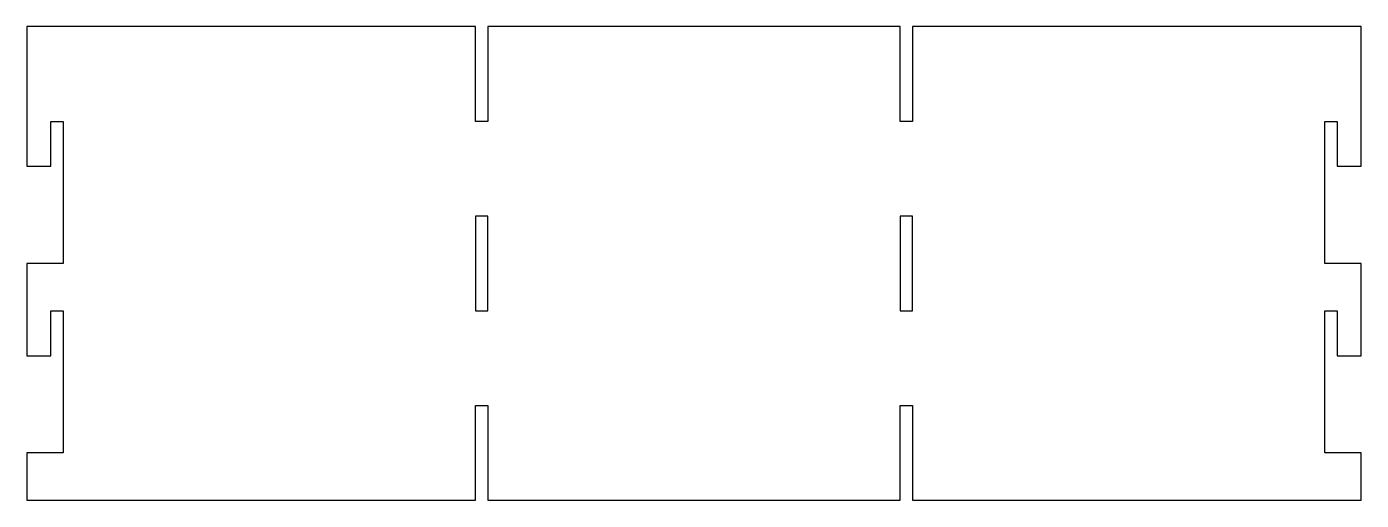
# Model space of a CAD drawing. Extents: x -959 to 141, y -394 to -4.
import ezdxf

# ---------------------------------------------------------------- set-up
doc = ezdxf.new("R2010")
doc.units = 0
doc.layers.get('0').update_dxf_attribs({"linetype": 'CONTINUOUS'})

msp = doc.modelspace()

# ---------------------------------------------------------------- linework, layer by layer
at = {"color": 7, "linetype": 'CONTINUOUS'}
for p, q in [((-958.5, -3.8), (-958.5, -118.8)), ((-588.5, -3.8), (-958.5, -3.8)), ((-588.5, -81.8), (-588.5, -3.8)), ((-238.5, -3.8), (-578.5, -3.8)), ((-578.5, -3.8), (-578.5, -81.8)), ((-238.5, -81.8), (-238.5, -3.8)), ((141.5, -3.8), (-228.5, -3.8)), ((-228.5, -3.8), (-228.5, -81.8)), ((141.5, -118.8), (141.5, -3.8)), ((-938.5, -118.8), (-938.5, -81.8)), ((-938.5, -81.8), (-928.5, -81.8)), ((-928.5, -81.8), (-928.5, -198.8)), ((-578.5, -81.8), (-588.5, -81.8)), ((-228.5, -81.8), (-238.5, -81.8)), ((111.5, -198.8), (111.5, -81.8)), ((111.5, -81.8), (121.5, -81.8)), ((121.5, -81.8), (121.5, -118.8)), ((-958.5, -118.8), (-938.5, -118.8)), ((121.5, -118.8), (141.5, -118.8)), ((-588.5, -159.8), (-588.5, -237.8)), ((-578.5, -159.8), (-588.5, -159.8)), ((-578.5, -237.8), (-578.5, -159.8)), ((-238.5, -159.8), (-238.5, -237.8)), ((-228.5, -159.8), (-238.5, -159.8)), ((-228.5, -237.8), (-228.5, -159.8)), ((-928.5, -198.8), (-958.5, -198.8)), ((-958.5, -198.8), (-958.5, -274.8)), ((141.5, -198.8), (111.5, -198.8)), ((141.5, -274.8), (141.5, -198.8)), ((-938.5, -274.8), (-938.5, -237.8)), ((-938.5, -237.8), (-928.5, -237.8)), ((-928.5, -237.8), (-928.5, -354.8)), ((-588.5, -237.8), (-578.5, -237.8)), ((-238.5, -237.8), (-228.5, -237.8)), ((111.5, -354.8), (111.5, -237.8)), ((111.5, -237.8), (121.5, -237.8)), ((121.5, -237.8), (121.5, -274.8)), ((-958.5, -274.8), (-938.5, -274.8)), ((121.5, -274.8), (141.5, -274.8)), ((-588.5, -393.8), (-588.5, -315.8)), ((-588.5, -315.8), (-578.5, -315.8)), ((-578.5, -315.8), (-578.5, -393.8)), ((-238.5, -393.8), (-238.5, -315.8)), ((-238.5, -315.8), (-228.5, -315.8)), ((-228.5, -315.8), (-228.5, -393.8)), ((-928.5, -354.8), (-958.5, -354.8)), ((-958.5, -354.8), (-958.5, -393.8)), ((141.5, -354.8), (111.5, -354.8)), ((141.5, -393.8), (141.5, -354.8)), ((-958.5, -393.8), (-588.5, -393.8)), ((-578.5, -393.8), (-238.5, -393.8)), ((-228.5, -393.8), (141.5, -393.8))]:
    msp.add_line(p, q, dxfattribs=at)

doc.saveas('drawing.dxf')
